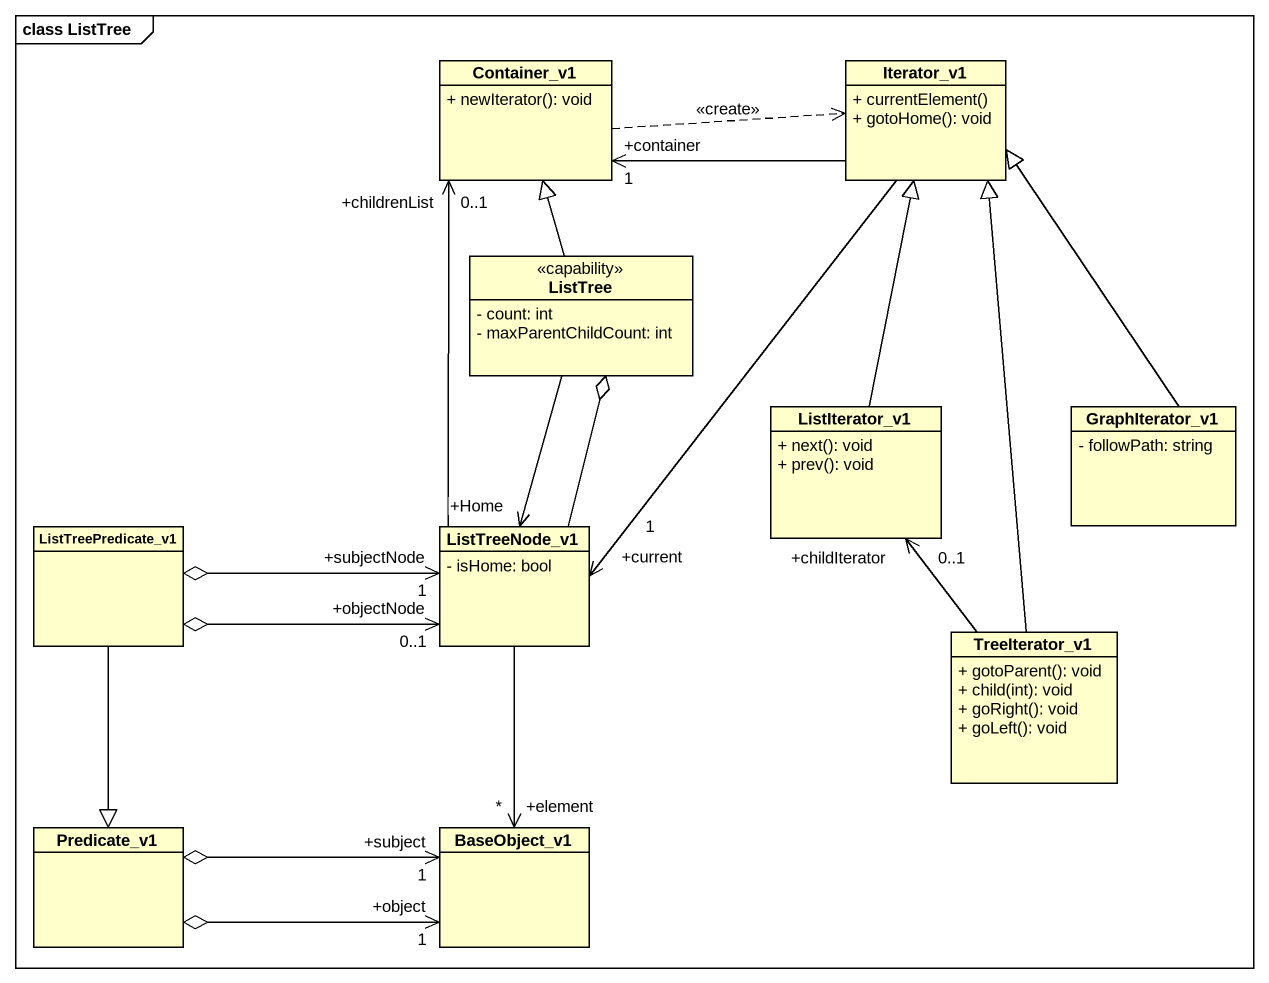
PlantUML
@startuml
mainframe class ListTree
hide circle
hide empty members
skinparam classAttributeIconSize 0
class Container_v1 {
  + newIterator(): void
}
class Iterator_v1 {
  + currentElement()
  + gotoHome(): void
}
class ListTree <<capability>> {
  - count: int
  - maxParentChildCount: int
}
class ListIterator_v1 {
  + next(): void
  + prev(): void
}
class GraphIterator_v1 {
  - followPath: string
}
class ListTreePredicate_v1
class ListTreeNode_v1 {
  - isHome: bool
}
class TreeIterator_v1 {
  + gotoParent(): void
  + child(int): void
  + goRight(): void
  + goLeft(): void
}
class Predicate_v1
class BaseObject_v1
Container_v1 .right.> Iterator_v1 : <<create>>
Iterator_v1 -left-> "+container\n1" Container_v1
Iterator_v1 --> "+current\n1" ListTreeNode_v1
ListTree -up-|> Container_v1
ListTree --> "+Home" ListTreeNode_v1
ListIterator_v1 -up-|> Iterator_v1
GraphIterator_v1 -up-|> Iterator_v1
ListTreePredicate_v1 --|> Predicate_v1
ListTreeNode_v1 -up-> "+childrenList\n0..1" Container_v1
ListTreeNode_v1 -up-o ListTree
ListTreeNode_v1 "+objectNode\n0..1" <-left-o ListTreePredicate_v1
ListTreeNode_v1 "+subjectNode\n1" <-left-o ListTreePredicate_v1
ListTreeNode_v1 --> "+element\n*" BaseObject_v1
TreeIterator_v1 -up-|> Iterator_v1
TreeIterator_v1 -up-> "+childIterator\n0..1" ListIterator_v1
Predicate_v1 o-right-> "+object\n1" BaseObject_v1
Predicate_v1 o-right-> "+subject\n1" BaseObject_v1
@enduml
